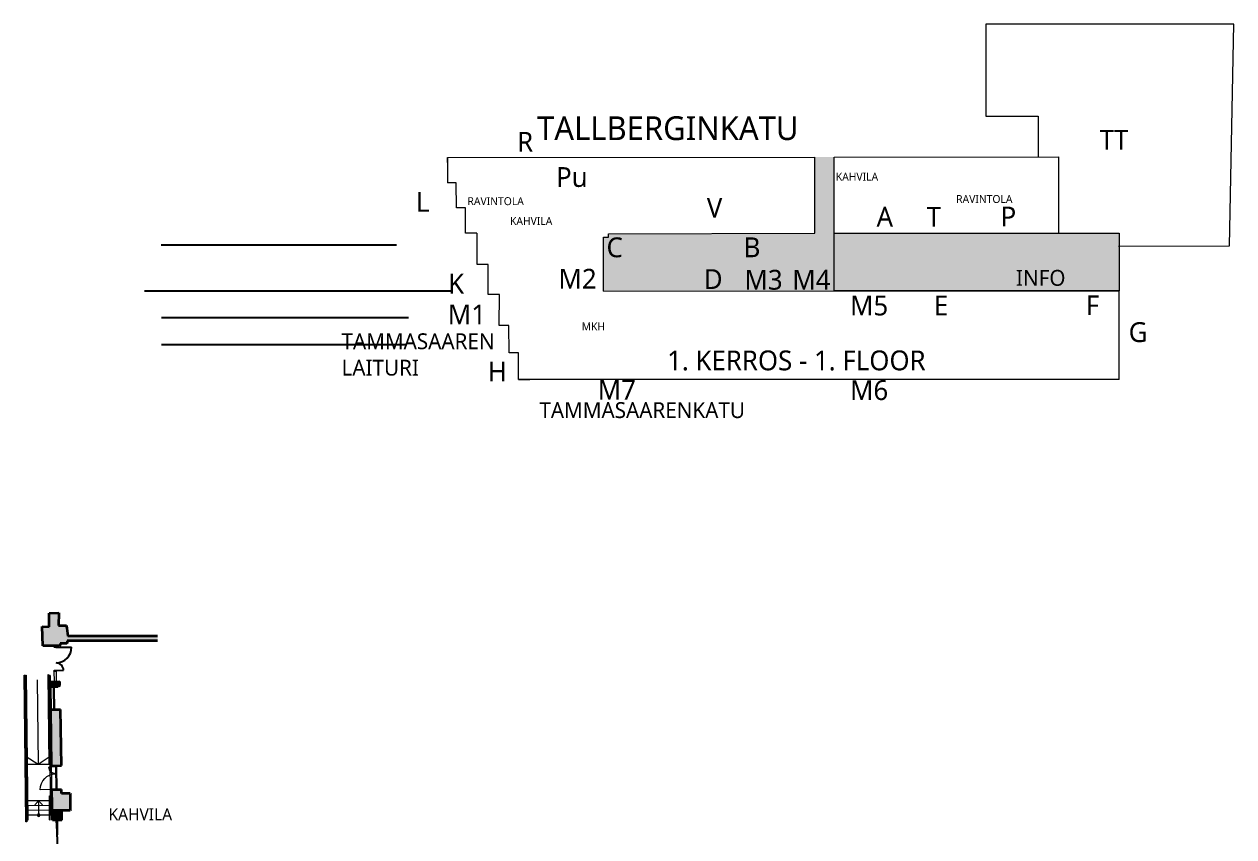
# Model space of a CAD drawing. Header units: millimetres. Extents: x -2569 to 735611, y -420503 to 265310.
# Drawn here: x 406413 to 482728, y 62226 to 113469 of the extents above; entities that cross this region are included whole.
import ezdxf

# ---------------------------------------------------------------- set-up
doc = ezdxf.new("R2010")
doc.units = ezdxf.units.MM
for name, color, linetype in [('02 IKKUNA', 4, 'Continuous'), ('02 KÄSIJOHDE', 9, 'Continuous'), ('02 OVI', 5, 'Continuous'), ('03 TEKSTIT', 7, 'Continuous')]:
    doc.layers.add(name, color=color, linetype=linetype)
for name, color, linetype, lineweight in [('02 KAIDE', 6, 'Continuous', 13), ('02 KANTAVA', 24, 'Continuous', 35), ('02 KANTAVA _väri', 2, 'Continuous', 35), ('02 RAPUT', 1, 'Continuous', 5), ('02 SEINÄLINJA', 151, 'Continuous', 9), ('02 VÄLISEINÄ', 21, 'Continuous', 25), ('03 Rappukirjain', 7, 'Continuous', 18), ('03 Rappukirjain Tapahtumatila', 1, 'Continuous', 18)]:
    doc.layers.add(name, color=color, linetype=linetype, lineweight=lineweight)
doc.layers.add('02 SIJAINTI', color=7, linetype='Continuous', lineweight=20, true_color=0xe81748)
doc.layers.add('03 Apuviiva', color=6, linetype='Continuous', plot=False)
doc.styles.get("Standard").update_dxf_attribs({"font": ''})
doc.styles.get('Standard').set_extended_font_data('Roboto')

# ---------------------------------------------------------------- blocks, each defined once
blk = doc.blocks.new('Pariovi 21')
at = {"layer": '02 OVI', "lineweight": 13}
for p, q in [((710, 0), (710, 990)), ((-710, 0), (-750, 0)), ((-750, 0), (-750, -75)), ((-750, 0), (-750, -75)), ((-750, 0), (-750, -75)), ((-710, 0), (-710, 430)), ((-710, 0), (710, 0)), ((-710, -75), (-710, 0)), ((750, 0), (710, 0)), ((710, 0), (710, -75)), ((750, -75), (750, 0)), ((750, 0), (750, -75)), ((750, 0), (750, -75)), ((-750, -75), (-710, -75)), ((710, -75), (-710, -75)), ((710, -75), (750, -75))]:
    blk.add_line(p, q, dxfattribs=at)
for centre, radius, start, end in [((710, 0), 990, 90, 180), ((-710, 0), 430, 0, 90)]:
    blk.add_arc(centre, radius, start, end, dxfattribs=at)

msp = doc.modelspace()

# ---------------------------------------------------------------- hatches: boundary and pattern name
at = {"layer": '02 KANTAVA _väri'}
h = msp.add_hatch(color=256, dxfattribs=at)
h.dxf.hatch_style = 1
h.paths.add_polyline_path([(414832, 74885), (409165, 74885), (409076, 75552), (408579, 75552), (408595, 76342), (407983, 76319), (407994, 75465), (407552, 75494), (407580, 74265), (408649, 74265), (408684, 74300), (408684, 74412), (409096, 74412), (409131, 74447), (409131, 74585), (414832, 74585)])
h = msp.add_hatch(color=256, dxfattribs=at)
h.dxf.hatch_style = 1
h.paths.add_polyline_path([(408662, 72012), (408062, 72003), (408066, 71703), (408536, 71710), (408665, 71762)])
h = msp.add_hatch(color=256, dxfattribs=at)
h.dxf.hatch_style = 1
h.paths.add_polyline_path([(408714, 70262), (408336, 70257), (408337, 70227), (408267, 70226), (408266, 70256), (408088, 70253), (408140, 66705), (408767, 66712)])
h = msp.add_hatch(color=256, dxfattribs=at)
h.dxf.hatch_style = 1
h.paths.add_polyline_path([(409339, 64911), (409304, 64946), (408766, 64946), (408772, 65212), (408488, 65209), (408488, 65209), (408489, 65169), (408414, 65168), (408413, 65208), (408399, 65208), (408162, 65205), (408182, 63886), (409304, 63886), (409339, 63921)])
h = msp.add_hatch(color=256, dxfattribs=at)
h.dxf.hatch_style = 1
h.paths.add_polyline_path([(408782, 63886), (408182, 63886), (408191, 63268), (408791, 63276)])
at = {"layer": '02 SIJAINTI'}
h = msp.add_hatch(color=9, dxfattribs=at)
h.dxf.hatch_style = 1
h.paths.add_polyline_path([(475492, 96656), (475492, 100284), (457518, 100260), (457510, 105087), (456290, 105086), (456297, 100262), (443276, 100249), (443277, 100029), (442966, 100029), (442966, 96656)])

# ---------------------------------------------------------------- linework, layer by layer
at = {"layer": '02 IKKUNA', "linetype": 'Continuous', "lineweight": 18}
for p, q in [((408250, 71667), (408251, 71612)), ((408320, 71663), (408250, 71662)), ((408251, 71612), (408321, 71613)), ((408251, 71612), (408267, 70217)), ((408321, 71613), (408320, 71668)), ((408337, 70218), (408321, 71613)), ((408336, 70277), (408266, 70276)), ((408337, 70227), (408267, 70226)), ((408439, 63106), (408451, 62341)), ((408509, 63107), (408521, 62342)), ((408521, 62342), (408451, 62341)), ((408452, 62226), (408522, 62227))]:
    msp.add_line(p, q, dxfattribs=at)
at = {"layer": '02 IKKUNA', "ltscale": 5}
for p, q in [((408509, 63107), (408439, 63106)), ((408568, 59133), (408522, 62227))]:
    msp.add_line(p, q, dxfattribs=at)
at = {"layer": '02 KAIDE', "lineweight": 5, "ltscale": 100}
for points in [[(406413, 72420), (406473, 72421), (406580, 63167), (406520, 63166), (406413, 72420)], [(406413, 72420), (406473, 72421), (406580, 63167), (406520, 63166), (406413, 72420)], [(407979, 66623), (407979, 66623)], [(407979, 66623), (407979, 66623)], [(408006, 66623), (408006, 66624)], [(408006, 66623), (408006, 66624)], [(408004, 64513), (408018, 63298)], [(408004, 64513), (408018, 63298)]]:
    msp.add_lwpolyline(points, dxfattribs=at)
at = {"layer": '02 KANTAVA'}
for p, q in [((407983, 76319), (408595, 76342)), ((407983, 76319), (408595, 76342)), ((407994, 75465), (407983, 76319)), ((407994, 75465), (407983, 76319)), ((408595, 76342), (408579, 75552)), ((408595, 76342), (408579, 75552)), ((407580, 74265), (407552, 75494)), ((407552, 75494), (407994, 75465)), ((407580, 74265), (407552, 75494)), ((407552, 75494), (407994, 75465)), ((408579, 75552), (409076, 75552)), ((408579, 75552), (409076, 75552)), ((409076, 75552), (409165, 74885)), ((409076, 75552), (409092, 75433)), ((414832, 74885), (409165, 74885)), ((408649, 74265), (407580, 74265)), ((408684, 74300), (408649, 74265)), ((409096, 74412), (408684, 74412)), ((408684, 74412), (408684, 74300)), ((409131, 74447), (409096, 74412)), ((409131, 74447), (409096, 74412)), ((414832, 74585), (409131, 74585)), ((409131, 74585), (409131, 74447)), ((408063, 71663), (408059, 71963)), ((408062, 72003), (408662, 72012)), ((408066, 71703), (408062, 72003)), ((408066, 71703), (408062, 72003)), ((408665, 71762), (408536, 71710)), ((408665, 71762), (408662, 72012)), ((408066, 71703), (408536, 71710)), ((408088, 70253), (408714, 70262)), ((408088, 70253), (408714, 70262)), ((408140, 66705), (408088, 70253)), ((408767, 66712), (408714, 70262)), ((408140, 66705), (408767, 66712)), ((408162, 65205), (408772, 65212)), ((408191, 63268), (408162, 65205)), ((408191, 63268), (408162, 65205)), ((408766, 64946), (408772, 65212)), ((409304, 64946), (408766, 64946)), ((409304, 64946), (408766, 64946)), ((409304, 64946), (409339, 64911)), ((409304, 64946), (409339, 64911)), ((409339, 63921), (409339, 64911)), ((409339, 63921), (409339, 64911)), ((409304, 63886), (408182, 63886)), ((408791, 63276), (408782, 63886)), ((409304, 63886), (408782, 63886)), ((409339, 63921), (409304, 63886)), ((409339, 63921), (409304, 63886)), ((408791, 63276), (408191, 63268))]:
    msp.add_line(p, q, dxfattribs=at)
at = {"layer": '02 KÄSIJOHDE', "linetype": 'Continuous', "lineweight": 5, "ltscale": 100}
msp.add_line((408000, 64813), (408027, 64813), dxfattribs=at)
for points in [[(406518, 72422), (406545, 72422), (406651, 63282), (406624, 63282), (406518, 72422)], [(408004, 66815), (407938, 72440), (407912, 72439), (407977, 66814)], [(408018, 63298), (408018, 63298), (408000, 64813)], [(408018, 63298), (408044, 63299), (408027, 64813)]]:
    msp.add_lwpolyline(points, dxfattribs=at)
at = {"layer": '02 OVI'}
for p, q in [((408297, 74177), (408296, 74217)), ((408411, 74182), (408297, 74180)), ((408411, 74218), (408412, 74178)), ((408411, 74182), (409402, 74193)), ((408313, 72720), (408428, 72722)), ((408314, 72681), (408313, 72720)), ((408314, 72681), (408429, 72682)), ((408428, 72722), (408898, 72727)), ((408428, 72722), (408429, 72682))]:
    msp.add_line(p, q, dxfattribs=at)
for centre, radius, start, end in [((408412, 74182), 990, 270.65092, 0.64683), ((408428, 72721), 471, 0.70895, 90.5888)]:
    msp.add_arc(centre, radius, start, end, dxfattribs=at)
at = {"layer": '02 RAPUT', "ltscale": 100}
for p, q in [((406484, 72374), (406414, 72373)), ((406484, 72374), (406414, 72373)), ((406414, 72373), (406516, 63582)), ((406414, 72373), (406516, 63582)), ((408053, 72392), (407983, 72391)), ((408053, 72392), (407983, 72391)), ((406516, 63582), (406586, 63582)), ((406516, 63582), (406586, 63582))]:
    msp.add_line(p, q, dxfattribs=at)
at = {"layer": '02 RAPUT'}
for p, q in [((406484, 72374), (406548, 66795)), ((406484, 72374), (406548, 66795)), ((407236, 72122), (407298, 66807)), ((407236, 72122), (407298, 66807)), ((407983, 72391), (408048, 66815)), ((407983, 72391), (408048, 66815)), ((408053, 72392), (408155, 63600)), ((408053, 72392), (408155, 63600)), ((406542, 67298), (407298, 66807)), ((406542, 67298), (407298, 66807)), ((407298, 66807), (408042, 67316)), ((407298, 66807), (408042, 67316)), ((406548, 66798), (408048, 66816)), ((406548, 66798), (408048, 66816)), ((406575, 64482), (406548, 66798)), ((406575, 64482), (406548, 66798)), ((408085, 63599), (408048, 66815)), ((408085, 63599), (408048, 66815)), ((408075, 64514), (406575, 64496)), ((408075, 64514), (406575, 64496)), ((408075, 64498), (406575, 64482)), ((408075, 64498), (406575, 64482)), ((406575, 64497), (406586, 63581)), ((406575, 64497), (406586, 63581)), ((408078, 64199), (406579, 64181)), ((408078, 64199), (406579, 64181)), ((407078, 64237), (407325, 64490)), ((407078, 64237), (407325, 64490)), ((407328, 64190), (407325, 64490)), ((407325, 64490), (407578, 64243)), ((407328, 64190), (407325, 64490)), ((407325, 64490), (407578, 64243)), ((407335, 63590), (407328, 64190)), ((407335, 63590), (407328, 64190)), ((408082, 63899), (406582, 63881)), ((408082, 63899), (406582, 63881)), ((408155, 63600), (406586, 63581)), ((408155, 63600), (406586, 63581))]:
    msp.add_line(p, q, dxfattribs=at)
for start, end in [(0, 180), (0, 180), (180, 0), (180, 0)]:
    msp.add_arc((407335, 63590), 75, start, end, dxfattribs=at)
at = {"layer": '02 SEINÄLINJA', "linetype": 'Continuous', "lineweight": 18}
msp.add_line((408090, 71663), (408107, 70213), dxfattribs=at)
at = {"layer": '02 SIJAINTI', "linetype": 'Continuous'}
for p, q in [((433111, 105059), (433110, 103467)), ((433111, 105059), (456290, 105086)), ((433111, 104757), (433113, 105059)), ((456297, 100281), (456290, 105086)), ((457510, 105087), (471685, 105104)), ((457518, 100284), (457510, 105087)), ((471692, 100284), (471685, 105104)), ((433673, 103468), (433110, 103467)), ((433689, 101880), (433673, 103468)), ((434258, 101885), (433689, 101880)), ((434265, 100294), (434258, 101885)), ((434980, 100297), (434265, 100294)), ((443276, 100249), (456297, 100281)), ((457518, 100284), (471692, 100284)), ((436385, 94473), (436394, 96434)), ((442966, 96642), (475492, 96656)), ((475495, 91066), (475492, 96656)), ((436988, 94473), (436385, 94473)), ((437002, 92747), (436988, 94473)), ((437605, 92746), (437002, 92747)), ((437609, 91061), (437605, 92746)), ((475495, 91066), (437609, 91061)), ((437609, 91064), (438315, 91063))]:
    msp.add_line(p, q, dxfattribs=at)
at = {"layer": '02 SIJAINTI'}
for p, q in [((434980, 100297), (434974, 98316)), ((442966, 100029), (443277, 100029)), ((442966, 96642), (442966, 100029)), ((443277, 100029), (443276, 100249)), ((435695, 98314), (434981, 98316)), ((435694, 96433), (435695, 98314)), ((436394, 96434), (435694, 96433))]:
    msp.add_line(p, q, dxfattribs=at)
at = {"layer": '02 SIJAINTI', "ltscale": 20}
msp.add_lwpolyline([(475449, 99481), (482456, 99500), (482728, 113469), (467073, 113468), (467073, 107858), (467073, 107664), (470382, 107664), (470383, 105102)], dxfattribs=at)
at = {"layer": '02 SIJAINTI'}
msp.add_lwpolyline([(457518, 100284), (475492, 100284), (475492, 96656), (457518, 96656)], close=True, dxfattribs=at)
at = {"layer": '02 VÄLISEINÄ', "ltscale": 100}
for p, q in [((408296, 74217), (408296, 74225)), ((408411, 74218), (408411, 74225))]:
    msp.add_line(p, q, dxfattribs=at)
at = {"layer": '02 VÄLISEINÄ', "linetype": 'Continuous', "lineweight": 9}
msp.add_line((408411, 74218), (408296, 74217), dxfattribs=at)
at = {"layer": '02 VÄLISEINÄ', "linetype": 'Continuous', "lineweight": 18}
for p, q in [((408321, 72009), (408314, 72681)), ((408429, 72681), (408314, 72679)), ((408429, 72682), (408436, 72010)), ((408436, 72009), (408321, 72007)), ((408322, 71968), (408321, 72007)), ((408436, 72009), (408437, 71969)), ((408451, 62341), (408452, 62226)), ((408522, 62227), (408521, 62342))]:
    msp.add_line(p, q, dxfattribs=at)
at = {"layer": '02 VÄLISEINÄ'}
for p, q in [((408508, 63232), (408438, 63231)), ((408438, 63231), (408438, 63221)), ((408508, 63222), (408438, 63221)), ((408438, 63221), (408439, 63106)), ((408508, 63222), (408508, 63232)), ((408509, 63107), (408508, 63222))]:
    msp.add_line(p, q, dxfattribs=at)
at = {"layer": '03 Apuviiva'}
for p, q in [((415053, 99562), (429902, 99562)), ((414007, 96660), (433310, 96660)), ((415068, 94965), (430658, 94965)), ((415068, 93269), (430468, 93269))]:
    msp.add_line(p, q, dxfattribs=at)

# ---------------------------------------------------------------- block references
at = {"layer": '02 OVI', "ltscale": 5, "xscale": -1, "rotation": 90.6489639970474}
msp.add_blockref('Pariovi 21', (408405, 65918), dxfattribs=at)

# ---------------------------------------------------------------- texts
at = {"layer": '03 Rappukirjain', "color": 7}
for s, p in [('R', (437510, 105429)), ('TT', (474264, 105555)), ('L', (431130, 101640)), ('A', (460190, 100700)), ('C', (443152, 98773)), ('B', (451804, 98776)), ('K', (433152, 96486)), ('D', (449288, 96768)), ('E', (463805, 95107)), ('F', (473393, 95121)), ('G', (476095, 93427)), ('H', (435667, 90939))]:
    msp.add_text(s, height=1250, dxfattribs=at).set_placement(p)
at = {"layer": '03 Rappukirjain Tapahtumatila'}
for s, p in [('Pu', (439970, 103207)), ('V', (449482, 101265)), ('T', (463357, 100700)), ('P', (468017, 100714)), ('M2', (440124, 96791)), ('M3', (451855, 96729)), ('M4', (454873, 96729)), ('M5', (458517, 95106)), ('M1', (433142, 94539)), ('M7', (442596, 89794)), ('M6', (458517, 89768))]:
    msp.add_text(s, height=1250, dxfattribs=at).set_placement(p)
at = {"layer": '03 TEKSTIT'}
msp.add_text('1. KERROS - 1. FLOOR', height=1250, dxfattribs=at).set_placement((446975, 91642))
at = {"layer": '03 TEKSTIT', "attachment_point": 1}
for s, width, gutter_width, heights, insert, char_height in [('TALLBERGINKATU', 61201.84, 12.5, [0], (438771, 107662), 1500), ('\\pxt28;KAHVILA', 8273.03, 5000, [6291], (457619, 104104), 500), ('\\pxt28;{\\fRoboto|b0|i0|c0|p2;RAVINTOLA}', 8273.03, 5000, [6291], (434380, 102559), 500), ('\\pxt28;{\\fRoboto|b0|i0|c0|p2;RAVINTOLA}', 8273.03, 5000, [6291], (465210, 102695), 500), ('\\pxt28;KAHVILA', 8273.03, 5000, [6291], (437062, 101309), 500), ('\\pxt28;{\\fRoboto|b0|i0|c0|p2;INFO}', 4254.45, 5000, [6291], (468984, 97973), 1000), ('\\pxt28;MKH', 8273.03, 5000, [6291], (441585, 94659), 500), ('TAMMASAAREN\\PLAITURI', 13120.3, 12.5, [2902], (426434, 93976), 1000), ('{\\fRoboto|b0|i0|c0|p2;TAMMASAARENKATU}', 17000.42, 12.5, [0], (438917, 89633), 1000), ('\\pxt28;{\\fRoboto|b0|i0|c0|p2;KAHVILA}', 8516.54, 5000, [6291], (411736, 64023), 750)]:
    msp.add_mtext_dynamic_manual_height_columns(s, width=width, gutter_width=gutter_width, heights=heights, dxfattribs=dict(at, insert=insert, char_height=char_height))

doc.saveas('drawing.dxf')
